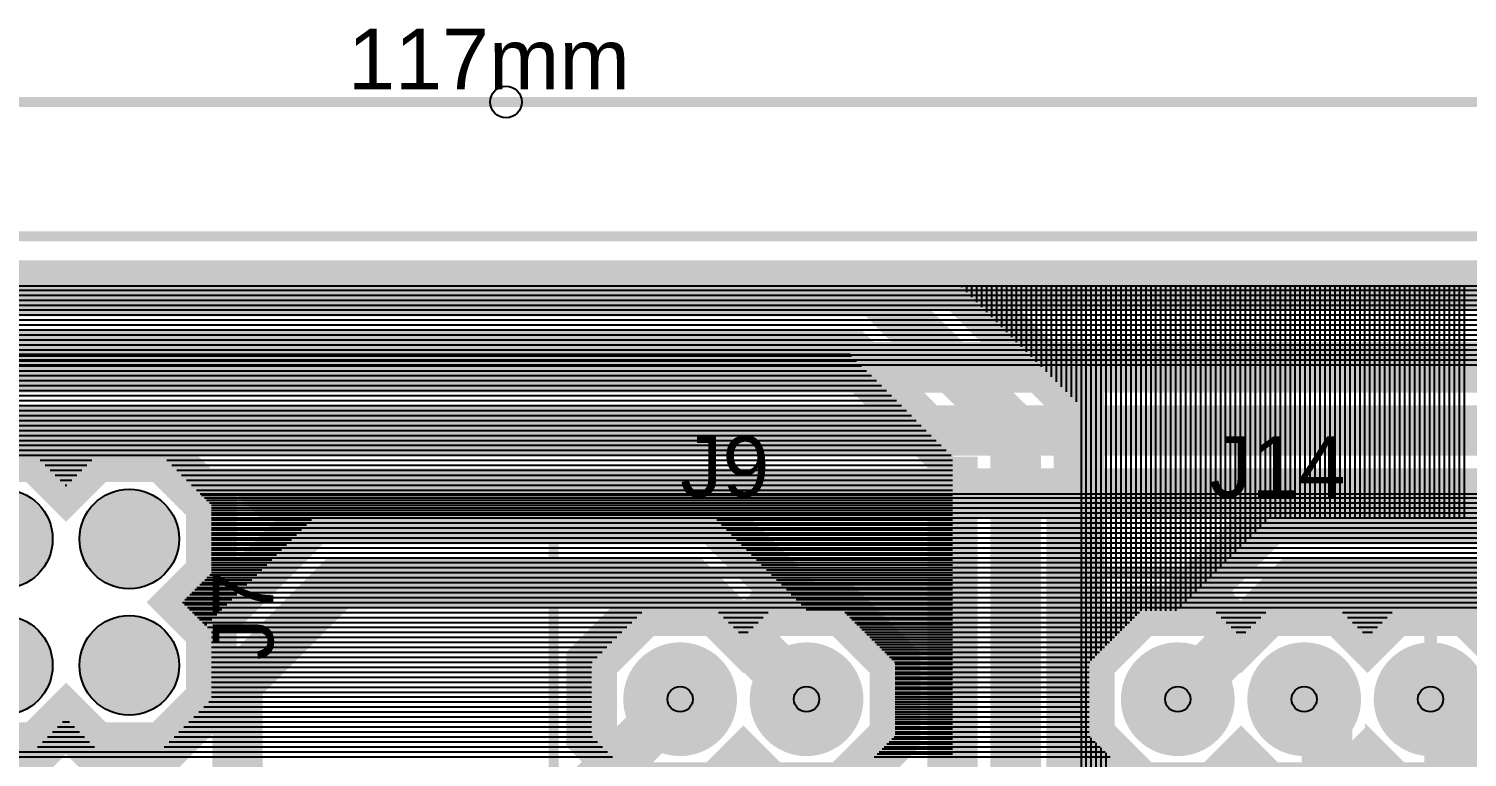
# Model space of a CAD drawing. Header units: centimetres. Extents: x -8.5 to 3.6, y -5.7 to 3.3.
# Drawn here: x -3.609 to -0.718, y 1.883 to 3.347 of the extents above; entities that cross this region are included whole.
import ezdxf

# ---------------------------------------------------------------- set-up
doc = ezdxf.new("R2010")
doc.units = ezdxf.units.CM
doc.layers.get('0').update_dxf_attribs({"linetype": 'CONTINUOUS'})

# ---------------------------------------------------------------- blocks, each defined once
blk = doc.blocks.new('EPAD')
at = {"const_width": 0.5}
blk.add_lwpolyline([(-0.25, 0, 1), (0.25, 0, 1)], format="xyb", close=True, dxfattribs=at)

msp = doc.modelspace()

# ---------------------------------------------------------------- linework, layer by layer
for points, const_width in [([(-8.5, 3.2), (3.2, 3.2)], 0.02032), ([(-8.5, -5.67), (3.2, -5.67), (3.2, 2.93), (-8.5, 2.93), (-8.5, -5.67)], 0.02032), ([(-8.5, -5.67), (3.2, -5.67), (3.2, 2.93), (-8.5, 2.93), (-8.5, -5.67)], 0.02032), ([(-1.886, -3.297), (-1.6256, -3.297), (-1.4224, -3.0938), (-1.4224, -0.508), (-2.54, -0.508), (-2.7432, -0.3048), (-2.7432, 0.508), (-2.54, 0.7112), (-1.8288, 0.7112), (-1.6256, 0.9144), (-1.6256, 2.54), (-1.905862, 2.820262), (-5.947, 2.820262), (-5.947, 2.322)], 0.1016), ([(-5.006338, 2.83094), (2.696297, 2.83094), (2.592661, 2.727304)], 0.1016), ([(-1.498601, 0.861797), (-1.498601, 2.592603), (-1.736938, 2.83094), (2.696297, 2.83094)], 0.1016), ([(1.678203, 2.666999), (-4.523005, 2.666999)], 0.1016), ([(-4.106661, 2.693263), (-1.958465, 2.693263), (-1.752599, 2.487397)], 0.1016), ([(-4.4704, 2.54), (1.6256, 2.54), (1.8288, 2.3368), (1.8288, 1.016), (1.6256, 0.8128), (1.016, 0.8128)], 0.1016), ([(-1.972353, 1.822201), (-1.868201, 1.926353), (-1.868201, 2.073647), (-1.972353, 2.177799), (-2.044197, 2.177799), (-2.228597, 2.362199), (-3.038803, 2.362199), (-3.253258, 2.147744), (-3.300515, 2.195), (-3.241901, 2.253614), (-3.241901, 2.390386), (-3.338614, 2.487099), (-3.475386, 2.487099), (-3.534, 2.428485), (-3.592614, 2.487099), (-3.729386, 2.487099)], 0.1016), ([(-1.752599, 2.487397), (-1.752599, 1.358045)], 0.1016), ([(-7.852, 1.941), (-3.28, 1.941), (-3.28, 2.449), (-7.852, 2.449), (-7.852, 1.941)], 0.02032), ([(-7.852, 1.941), (-3.28, 1.941), (-3.28, 2.449), (-7.852, 2.449), (-7.852, 1.941)], 0.02032), ([(-3.729386, 1.902901), (-3.592614, 1.902901), (-3.534, 1.961515), (-3.475386, 1.902901), (-3.338614, 1.902901), (-3.241901, 1.999614), (-3.241901, 2.136386), (-3.300515, 2.195), (-3.241901, 2.253614), (-3.241901, 2.390386), (-3.264516, 2.413001), (1.572997, 2.413001), (1.701801, 2.284197)], 0.1016), ([(-0.658597, 2.362199), (-1.117403, 2.362199), (-1.301803, 2.177799), (-1.373647, 2.177799), (-1.477799, 2.073647), (-1.477799, 1.926353), (-1.373647, 1.822201)], 0.1016), ([(-2.554, 1.746), (-1.792, 1.746), (-1.792, 2.381), (-2.554, 2.381), (-2.554, 1.746)], 0.02032), ([(-2.554, 1.746), (-1.792, 1.746), (-1.792, 2.381), (-2.554, 2.381), (-2.554, 1.746)], 0.02032), ([(-1.554, 1.746), (-0.538, 1.746), (-0.538, 2.381), (-1.554, 2.381), (-1.554, 1.746)], 0.02032), ([(-1.554, 1.746), (-0.538, 1.746), (-0.538, 2.381), (-1.554, 2.381), (-1.554, 1.746)], 0.02032), ([(-3.407, -0.218), (-3.1894, -0.218), (-3.1894, 2.032), (-2.9862, 2.2352), (-2.2812, 2.2352), (-2.046, 2)], 0.1016), ([(-0.508, 0.3048), (-0.508, 2.032), (-0.7112, 2.2352), (-1.0648, 2.2352), (-1.3, 2)], 0.1016), ([(-2.554, 2.254), (-1.792, 2.254)], 0.02032), ([(-2.554, 2.254), (-1.792, 2.254)], 0.02032), ([(-1.554, 2.254), (-0.538, 2.254)], 0.02032), ([(-1.554, 2.254), (-0.538, 2.254)], 0.02032), ([(-1.868201, 2.073647), (-1.868201, 1.926353), (-1.972353, 1.822201), (-2.119647, 1.822201), (-2.173, 1.875554), (-2.226353, 1.822201), (-2.373647, 1.822201), (-2.477799, 1.926353), (-2.477799, 2.073647), (-2.373647, 2.177799), (-2.226353, 2.177799), (-2.173, 2.124446), (-2.119647, 2.177799), (-1.972353, 2.177799), (-1.868201, 2.073647)], 0.1016), ([(-0.614201, 2.073647), (-0.614201, 1.926353), (-0.718353, 1.822201), (-0.865647, 1.822201), (-0.919, 1.875554), (-0.972353, 1.822201), (-1.119647, 1.822201), (-1.173, 1.875554), (-1.226353, 1.822201), (-1.373647, 1.822201), (-1.477799, 1.926353), (-1.477799, 2.073647), (-1.373647, 2.177799), (-1.226353, 2.177799), (-1.173, 2.124446), (-1.119647, 2.177799), (-0.972353, 2.177799), (-0.919, 2.124446), (-0.865647, 2.177799), (-0.718353, 2.177799), (-0.614201, 2.073647)], 0.1016), ([(-0.792, 2.177799), (-0.792, 2)], 0.0254), ([(-2.3, 2), (-3.048, 1.252), (-3.048, -0.472), (-3.407, -0.472)], 0.1016), ([(-1, 1.2), (-1, 1.954), (-1.046, 2)], 0.1016), ([(-0.634999, 1.340445), (-0.672353, 1.377799), (-0.819647, 1.377799), (-0.873, 1.324446), (-0.873001, 1.324447), (-0.873001, 1.829555), (-0.865647, 1.822201), (-0.718353, 1.822201), (-0.634999, 1.905555), (-0.634999, 1.340445)], 0.1016), ([(-0.746, 1.2), (-0.746, 1.954), (-0.792, 2)], 0.1016), ([(-0.614201, 2), (-0.792, 2)], 0.0254), ([(-0.792, 1.822201), (-0.792, 2)], 0.0254), ([(-0.792, 1.822201), (-0.792, 2)], 0.0254), ([(-2.226353, 1.822201), (-2.173, 1.875554), (-2.119647, 1.822201)], 0.1016), ([(-1.226353, 1.822201), (-1.173, 1.875554), (-1.126999, 1.829553)], 0.1016)]:
    msp.add_lwpolyline(points, dxfattribs=dict(const_width=const_width))
for points in [[(-5.006338, 2.83094), (2.696297, 2.83094)], [(-4.997597, 2.822199), (2.687556, 2.822199)], [(-4.987597, 2.812199), (2.677556, 2.812199)], [(-1.733801, 2.827803), (-1.733801, 2.83094)], [(-1.723801, 2.817803), (-1.723801, 2.83094)], [(-1.713801, 2.807803), (-1.713801, 2.83094)], [(-1.703801, 2.797803), (-1.703801, 2.83094)], [(-1.693801, 2.787803), (-1.693801, 2.83094)], [(-1.683801, 2.777803), (-1.683801, 2.83094)], [(-1.673801, 2.767803), (-1.673801, 2.83094)], [(-1.663801, 2.757803), (-1.663801, 2.83094)], [(-1.653801, 2.747803), (-1.653801, 2.83094)], [(-1.643801, 2.737803), (-1.643801, 2.83094)], [(-1.633801, 2.727803), (-1.633801, 2.83094)], [(-1.623801, 2.717803), (-1.623801, 2.83094)], [(-1.613801, 2.707803), (-1.613801, 2.83094)], [(-1.603801, 2.697803), (-1.603801, 2.83094)], [(-1.593801, 2.687803), (-1.593801, 2.83094)], [(-1.583801, 2.677803), (-1.583801, 2.83094)], [(-1.573801, 2.667803), (-1.573801, 2.83094)], [(-1.563801, 2.657803), (-1.563801, 2.83094)], [(-1.553801, 2.647803), (-1.553801, 2.83094)], [(-1.543801, 2.637803), (-1.543801, 2.83094)], [(-1.533801, 2.627803), (-1.533801, 2.83094)], [(-1.523801, 2.617803), (-1.523801, 2.83094)], [(-1.513801, 2.607803), (-1.513801, 2.83094)], [(-1.503801, 2.597803), (-1.503801, 2.83094)], [(-1.493801, 0.514601), (-1.493801, 2.83094)], [(-1.483801, 0.524601), (-1.483801, 2.83094)], [(-1.473801, 2.077645), (-1.473801, 2.83094)], [(-1.463801, 2.087645), (-1.463801, 2.83094)], [(-1.453801, 2.097645), (-1.453801, 2.83094)], [(-1.443801, 2.107645), (-1.443801, 2.83094)], [(-1.433801, 2.117645), (-1.433801, 2.83094)], [(-1.423801, 2.127645), (-1.423801, 2.83094)], [(-1.413801, 2.137645), (-1.413801, 2.83094)], [(-1.403801, 2.147645), (-1.403801, 2.83094)], [(-1.393801, 2.157645), (-1.393801, 2.83094)], [(-1.383801, 2.167645), (-1.383801, 2.83094)], [(-1.373801, 2.177645), (-1.373801, 2.83094)], [(-1.363801, 2.177799), (-1.363801, 2.83094)], [(-1.353801, 2.177799), (-1.353801, 2.83094)], [(-1.343801, 2.177799), (-1.343801, 2.83094)], [(-1.333801, 2.177799), (-1.333801, 2.83094)], [(-1.323801, 2.177799), (-1.323801, 2.83094)], [(-1.313801, 2.177799), (-1.313801, 2.83094)], [(-1.303801, 2.177799), (-1.303801, 2.83094)], [(-1.293801, 2.185801), (-1.293801, 2.83094)], [(-1.283801, 2.195801), (-1.283801, 2.83094)], [(-1.273801, 2.205801), (-1.273801, 2.83094)], [(-1.263801, 2.215801), (-1.263801, 2.83094)], [(-1.253801, 2.225801), (-1.253801, 2.83094)], [(-1.243801, 2.235801), (-1.243801, 2.83094)], [(-1.233801, 2.245801), (-1.233801, 2.83094)], [(-1.223801, 2.255801), (-1.223801, 2.83094)], [(-1.213801, 2.265801), (-1.213801, 2.83094)], [(-1.203801, 2.275801), (-1.203801, 2.83094)], [(-1.193801, 2.285801), (-1.193801, 2.83094)], [(-1.183801, 2.295801), (-1.183801, 2.83094)], [(-1.173801, 2.305801), (-1.173801, 2.83094)], [(-1.163801, 2.315801), (-1.163801, 2.83094)], [(-1.153801, 2.325801), (-1.153801, 2.83094)], [(-1.143801, 2.335801), (-1.143801, 2.83094)], [(-1.133801, 2.345801), (-1.133801, 2.83094)], [(-1.123801, 2.355801), (-1.123801, 2.83094)], [(-1.113801, 2.362199), (-1.113801, 2.83094)], [(-1.103801, 2.362199), (-1.103801, 2.83094)], [(-1.093801, 2.362199), (-1.093801, 2.83094)], [(-1.083801, 2.362199), (-1.083801, 2.83094)], [(-1.073801, 2.362199), (-1.073801, 2.83094)], [(-1.063801, 2.362199), (-1.063801, 2.83094)], [(-1.053801, 2.362199), (-1.053801, 2.83094)], [(-1.043801, 2.362199), (-1.043801, 2.83094)], [(-1.033801, 2.362199), (-1.033801, 2.83094)], [(-1.023801, 2.362199), (-1.023801, 2.83094)], [(-1.013801, 2.362199), (-1.013801, 2.83094)], [(-1.003801, 2.362199), (-1.003801, 2.83094)], [(-0.993801, 2.362199), (-0.993801, 2.83094)], [(-0.983801, 2.362199), (-0.983801, 2.83094)], [(-0.973801, 2.362199), (-0.973801, 2.83094)], [(-0.963801, 2.362199), (-0.963801, 2.83094)], [(-0.953801, 2.362199), (-0.953801, 2.83094)], [(-0.943801, 2.362199), (-0.943801, 2.83094)], [(-0.933801, 2.362199), (-0.933801, 2.83094)], [(-0.923801, 2.362199), (-0.923801, 2.83094)], [(-0.913801, 2.362199), (-0.913801, 2.83094)], [(-0.903801, 2.362199), (-0.903801, 2.83094)], [(-0.893801, 2.362199), (-0.893801, 2.83094)], [(-0.883801, 2.362199), (-0.883801, 2.83094)], [(-0.873801, 2.362199), (-0.873801, 2.83094)], [(-0.863801, 2.362199), (-0.863801, 2.83094)], [(-0.853801, 2.362199), (-0.853801, 2.83094)], [(-0.843801, 2.362199), (-0.843801, 2.83094)], [(-0.833801, 2.362199), (-0.833801, 2.83094)], [(-0.823801, 2.362199), (-0.823801, 2.83094)], [(-0.813801, 2.362199), (-0.813801, 2.83094)], [(-0.803801, 2.362199), (-0.803801, 2.83094)], [(-0.793801, 2.362199), (-0.793801, 2.83094)], [(-0.783801, 2.362199), (-0.783801, 2.83094)], [(-0.773801, 2.362199), (-0.773801, 2.83094)], [(-0.763801, 2.362199), (-0.763801, 2.83094)], [(-0.753801, 2.362199), (-0.753801, 2.83094)], [(-0.743801, 2.362199), (-0.743801, 2.83094)], [(-0.733801, 2.362199), (-0.733801, 2.83094)], [(-0.723801, 2.362199), (-0.723801, 2.83094)], [(-4.977597, 2.802199), (2.667556, 2.802199)], [(-4.967597, 2.792199), (2.657556, 2.792199)], [(-4.957597, 2.782199), (2.647556, 2.782199)], [(-4.947597, 2.772199), (2.637556, 2.772199)], [(-4.937597, 2.762199), (2.627556, 2.762199)], [(-4.927597, 2.752199), (2.617556, 2.752199)], [(-4.917597, 2.742199), (2.607556, 2.742199)], [(-4.907597, 2.732199), (2.597556, 2.732199)], [(-4.897597, 2.722199), (2.592661, 2.722199)], [(-4.887597, 2.712199), (2.592661, 2.712199)], [(-4.877597, 2.702199), (2.592661, 2.702199)], [(-4.867597, 2.692199), (2.592661, 2.692199)], [(-4.106661, 2.693263), (-1.958465, 2.693263)], [(-4.103599, 2.690201), (-1.955403, 2.690201)], [(-4.857597, 2.682199), (2.592661, 2.682199)], [(-4.847597, 2.672199), (2.592661, 2.672199)], [(-4.093599, 2.680201), (-1.945403, 2.680201)], [(-4.083599, 2.670201), (-1.935403, 2.670201)], [(-4.073599, 2.660201), (-1.925403, 2.660201)], [(-4.063599, 2.650201), (-1.915403, 2.650201)], [(-4.053599, 2.640201), (-1.905403, 2.640201)], [(-4.043599, 2.630201), (-1.895403, 2.630201)], [(-4.033599, 2.620201), (-1.885403, 2.620201)], [(-4.023599, 2.610201), (-1.875403, 2.610201)], [(-4.013599, 2.600201), (-1.865403, 2.600201)], [(-4.003599, 2.590201), (-1.855403, 2.590201)], [(-3.993599, 2.580201), (-1.845403, 2.580201)], [(-3.983599, 2.570201), (-1.835403, 2.570201)], [(-3.973599, 2.560201), (-1.825403, 2.560201)], [(-3.963599, 2.550201), (-1.815403, 2.550201)], [(-3.953599, 2.540201), (-1.805403, 2.540201)], [(-3.943599, 2.530201), (-1.795403, 2.530201)], [(-3.933599, 2.520201), (-1.785403, 2.520201)], [(-3.923599, 2.510201), (-1.775403, 2.510201)], [(-3.913599, 2.500201), (-1.765403, 2.500201)], [(-3.903599, 2.490201), (-1.755403, 2.490201)], [(-3.585716, 2.480201), (-3.482284, 2.480201)], [(-3.575716, 2.470201), (-3.492284, 2.470201)], [(-3.565716, 2.460201), (-3.502284, 2.460201)], [(-3.331716, 2.480201), (-1.752599, 2.480201)], [(-3.321716, 2.470201), (-1.752599, 2.470201)], [(-3.311716, 2.460201), (-1.752599, 2.460201)], [(-3.555716, 2.450201), (-3.512284, 2.450201)], [(-3.545716, 2.440201), (-3.522284, 2.440201)], [(-3.535716, 2.430201), (-3.532284, 2.430201)], [(-3.301716, 2.450201), (-1.752599, 2.450201)], [(-3.291716, 2.440201), (-1.752599, 2.440201)], [(-3.281716, 2.430201), (-1.752599, 2.430201)], [(-3.271716, 2.420201), (-1.752599, 2.420201)], [(-3.264516, 2.413001), (1.572997, 2.413001)], [(-3.261716, 2.410201), (-1.752599, 2.410201)], [(-3.255961, 2.404446), (1.581552, 2.404446)], [(-3.251716, 2.400201), (-1.752599, 2.400201)], [(-3.245961, 2.394446), (1.591552, 2.394446)], [(-3.241901, 2.390201), (-1.752599, 2.390201)], [(-3.241901, 2.384446), (1.601552, 2.384446)], [(-3.241901, 2.380201), (-1.752599, 2.380201)], [(-3.241901, 2.374446), (1.611552, 2.374446)], [(-3.241901, 2.370201), (-1.752599, 2.370201)], [(-3.241901, 2.364446), (1.621552, 2.364446)], [(-3.241901, 2.360201), (-3.040801, 2.360201)], [(-3.241901, 2.354446), (1.631552, 2.354446)], [(-3.241901, 2.350201), (-3.050801, 2.350201)], [(-3.241901, 2.344446), (1.641552, 2.344446)], [(-2.226599, 2.360201), (-1.752599, 2.360201)], [(-2.216599, 2.350201), (-1.752599, 2.350201)], [(-3.241901, 2.340201), (-3.060801, 2.340201)], [(-3.241901, 2.334446), (1.651552, 2.334446)], [(-3.241901, 2.330201), (-3.070801, 2.330201)], [(-3.241901, 2.324446), (1.661552, 2.324446)], [(-3.241901, 2.320201), (-3.080801, 2.320201)], [(-3.241901, 2.314446), (1.671552, 2.314446)], [(-2.206599, 2.340201), (-1.752599, 2.340201)], [(-2.196599, 2.330201), (-1.752599, 2.330201)], [(-2.186599, 2.320201), (-1.752599, 2.320201)], [(-3.241901, 2.310201), (-3.090801, 2.310201)], [(-3.241901, 2.304446), (1.681552, 2.304446)], [(-3.241901, 2.300201), (-3.100801, 2.300201)], [(-3.241901, 2.294446), (1.691552, 2.294446)], [(-3.241901, 2.290201), (-3.110801, 2.290201)], [(-3.241901, 2.284446), (1.701552, 2.284446)], [(-2.176599, 2.310201), (-1.752599, 2.310201)], [(-2.166599, 2.300201), (-1.752599, 2.300201)], [(-2.156599, 2.290201), (-1.752599, 2.290201)], [(-3.241901, 2.280201), (-3.120801, 2.280201)], [(-3.241901, 2.274446), (1.701801, 2.274446)], [(-3.241901, 2.270201), (-3.130801, 2.270201)], [(-3.241901, 2.264446), (1.701801, 2.264446)], [(-3.241901, 2.260201), (-3.140801, 2.260201)], [(-2.146599, 2.280201), (-1.752599, 2.280201)], [(-2.136599, 2.270201), (-1.752599, 2.270201)], [(-2.126599, 2.260201), (-1.752599, 2.260201)], [(-3.265314, 2.230201), (-3.170801, 2.230201)], [(-3.261069, 2.234446), (1.701801, 2.234446)], [(-3.255314, 2.240201), (-3.160801, 2.240201)], [(-3.251069, 2.244446), (1.701801, 2.244446)], [(-3.245314, 2.250201), (-3.150801, 2.250201)], [(-3.241901, 2.254446), (1.701801, 2.254446)], [(-2.116599, 2.250201), (-1.752599, 2.250201)], [(-2.106599, 2.240201), (-1.752599, 2.240201)], [(-2.096599, 2.230201), (-1.752599, 2.230201)], [(-3.295314, 2.200201), (-3.200801, 2.200201)], [(-3.291069, 2.204446), (1.701801, 2.204446)], [(-3.285314, 2.210201), (-3.190801, 2.210201)], [(-3.281069, 2.214446), (1.701801, 2.214446)], [(-3.275314, 2.220201), (-3.180801, 2.220201)], [(-3.271069, 2.224446), (1.701801, 2.224446)], [(-2.086599, 2.220201), (-1.752599, 2.220201)], [(-2.076599, 2.210201), (-1.752599, 2.210201)], [(-2.066599, 2.200201), (-1.752599, 2.200201)], [(-3.299961, 2.194446), (1.701801, 2.194446)], [(-3.295715, 2.190201), (-3.210801, 2.190201)], [(-3.289961, 2.184446), (1.701801, 2.184446)], [(-3.285715, 2.180201), (-3.220801, 2.180201)], [(-3.279961, 2.174446), (-2.377, 2.174446)], [(-3.275715, 2.170201), (-3.230801, 2.170201)], [(-2.223, 2.174446), (-2.123, 2.174446)], [(-2.056599, 2.190201), (-1.752599, 2.190201)], [(-2.046599, 2.180201), (-1.752599, 2.180201)], [(-1.969, 2.174446), (-1.377, 2.174446)], [(-1.964755, 2.170201), (-1.752599, 2.170201)], [(-1.223, 2.174446), (-1.123, 2.174446)], [(-0.969, 2.174446), (-0.869, 2.174446)], [(-3.269961, 2.164446), (-2.387, 2.164446)], [(-3.265715, 2.160201), (-3.240801, 2.160201)], [(-3.259961, 2.154446), (-2.397, 2.154446)], [(-3.255715, 2.150201), (-3.250801, 2.150201)], [(-3.249961, 2.144446), (-2.407, 2.144446)], [(-2.213, 2.164446), (-2.133, 2.164446)], [(-2.203, 2.154446), (-2.143, 2.154446)], [(-2.193, 2.144446), (-2.153, 2.144446)], [(-1.959, 2.164446), (-1.387, 2.164446)], [(-1.954755, 2.160201), (-1.752599, 2.160201)], [(-1.949, 2.154446), (-1.397, 2.154446)], [(-1.944755, 2.150201), (-1.752599, 2.150201)], [(-1.939, 2.144446), (-1.407, 2.144446)], [(-1.934755, 2.140201), (-1.752599, 2.140201)], [(-1.213, 2.164446), (-1.133, 2.164446)], [(-1.203, 2.154446), (-1.143, 2.154446)], [(-1.193, 2.144446), (-1.153, 2.144446)], [(-0.959, 2.164446), (-0.879, 2.164446)], [(-0.949, 2.154446), (-0.889, 2.154446)], [(-0.939, 2.144446), (-0.899, 2.144446)], [(-3.241901, 2.134446), (-2.417, 2.134446)], [(-3.241901, 2.124446), (-2.427, 2.124446)], [(-3.241901, 2.114446), (-2.437, 2.114446)], [(-2.183, 2.134446), (-2.163, 2.134446)], [(-2.173, 2.124446), (-2.173, 2.124446)], [(-1.929, 2.134446), (-1.417, 2.134446)], [(-1.924755, 2.130201), (-1.752599, 2.130201)], [(-1.919, 2.124446), (-1.427, 2.124446)], [(-1.914755, 2.120201), (-1.752599, 2.120201)], [(-1.909, 2.114446), (-1.437, 2.114446)], [(-1.904755, 2.110201), (-1.752599, 2.110201)], [(-1.183, 2.134446), (-1.163, 2.134446)], [(-1.173, 2.124446), (-1.173, 2.124446)], [(-0.929, 2.134446), (-0.909, 2.134446)], [(-0.919, 2.124446), (-0.919, 2.124446)], [(-3.241901, 2.104446), (-2.447, 2.104446)], [(-3.241901, 2.094446), (-2.457, 2.094446)], [(-3.241901, 2.084446), (-2.467, 2.084446)], [(-1.899, 2.104446), (-1.447, 2.104446)], [(-1.894755, 2.100201), (-1.752599, 2.100201)], [(-1.889, 2.094446), (-1.457, 2.094446)], [(-1.884755, 2.090201), (-1.752599, 2.090201)], [(-1.879, 2.084446), (-1.467, 2.084446)], [(-3.241901, 2.074446), (-2.477, 2.074446)], [(-3.241901, 2.064446), (-2.477799, 2.064446)], [(-3.241901, 2.054446), (-2.477799, 2.054446)], [(-1.874755, 2.080201), (-1.752599, 2.080201)], [(-1.869, 2.074446), (-1.477, 2.074446)], [(-1.868201, 2.070201), (-1.752599, 2.070201)], [(-1.868201, 2.064446), (-1.477799, 2.064446)], [(-1.868201, 2.060201), (-1.752599, 2.060201)], [(-1.868201, 2.054446), (-1.477799, 2.054446)], [(-3.241901, 2.044446), (-2.477799, 2.044446)], [(-3.241901, 2.034446), (-2.477799, 2.034446)], [(-3.241901, 2.024446), (-2.477799, 2.024446)], [(-1.868201, 2.050201), (-1.752599, 2.050201)], [(-1.868201, 2.044446), (-1.477799, 2.044446)], [(-1.868201, 2.040201), (-1.752599, 2.040201)], [(-1.868201, 2.034446), (-1.477799, 2.034446)], [(-1.868201, 2.030201), (-1.752599, 2.030201)], [(-1.868201, 2.024446), (-1.477799, 2.024446)], [(-3.241901, 2.014446), (-2.477799, 2.014446)], [(-3.241901, 2.004446), (-2.477799, 2.004446)], [(-1.868201, 2.020201), (-1.752599, 2.020201)], [(-1.868201, 2.014446), (-1.477799, 2.014446)], [(-1.868201, 2.010201), (-1.752599, 2.010201)], [(-1.868201, 2.004446), (-1.477799, 2.004446)], [(-1.868201, 2.000201), (-1.752599, 2.000201)], [(-3.267069, 1.974446), (-2.477799, 1.974446)], [(-3.257069, 1.984446), (-2.477799, 1.984446)], [(-3.247069, 1.994446), (-2.477799, 1.994446)], [(-1.868201, 1.994446), (-1.477799, 1.994446)], [(-1.868201, 1.990201), (-1.752599, 1.990201)], [(-1.868201, 1.984446), (-1.477799, 1.984446)], [(-1.868201, 1.980201), (-1.752599, 1.980201)], [(-1.868201, 1.974446), (-1.477799, 1.974446)], [(-1.868201, 1.970201), (-1.752599, 1.970201)], [(-3.551069, 1.944446), (-3.516931, 1.944446)], [(-3.541069, 1.954446), (-3.526931, 1.954446)], [(-3.297069, 1.944446), (-2.477799, 1.944446)], [(-3.287069, 1.954446), (-2.477799, 1.954446)], [(-3.277069, 1.964446), (-2.477799, 1.964446)], [(-1.868201, 1.964446), (-1.477799, 1.964446)], [(-1.868201, 1.960201), (-1.752599, 1.960201)], [(-1.868201, 1.954446), (-1.477799, 1.954446)], [(-1.868201, 1.950201), (-1.752599, 1.950201)], [(-1.868201, 1.944446), (-1.477799, 1.944446)], [(-1.868201, 1.940201), (-1.752599, 1.940201)], [(-3.581069, 1.914446), (-3.486931, 1.914446)], [(-3.571069, 1.924446), (-3.496931, 1.924446)], [(-3.561069, 1.934446), (-3.506931, 1.934446)], [(-3.327069, 1.914446), (-2.465892, 1.914446)], [(-3.317069, 1.924446), (-2.475892, 1.924446)], [(-3.307069, 1.934446), (-2.477799, 1.934446)], [(-1.884353, 1.910201), (-1.752599, 1.910201)], [(-1.880108, 1.914446), (-1.465892, 1.914446)], [(-1.874353, 1.920201), (-1.752599, 1.920201)], [(-1.870108, 1.924446), (-1.475892, 1.924446)], [(-1.868201, 1.934446), (-1.477799, 1.934446)], [(-1.868201, 1.930201), (-1.752599, 1.930201)], [(-1.473801, 0.534601), (-1.473801, 1.922355)], [(-1.463801, 0.544601), (-1.463801, 1.912355)], [(-3.918952, 1.884446), (-2.435892, 1.884446)], [(-3.908952, 1.894446), (-2.445892, 1.894446)], [(-3.591069, 1.904446), (-3.476931, 1.904446)], [(-3.337069, 1.904446), (-2.455892, 1.904446)], [(-1.910108, 1.884446), (-1.435892, 1.884446)], [(-1.904353, 1.890201), (-1.752599, 1.890201)], [(-1.900108, 1.894446), (-1.445892, 1.894446)], [(-1.894353, 1.900201), (-1.752599, 1.900201)], [(-1.890108, 1.904446), (-1.455892, 1.904446)], [(-1.453801, 0.554601), (-1.453801, 1.902355)], [(-1.443801, 0.564601), (-1.443801, 1.892355)]]:
    msp.add_lwpolyline(points)
for centre, radius in [((-2.65, 3.2), 0.03175), ((-3.661, 2.322), 0.1), ((-3.407, 2.322), 0.1), ((-3.661, 2.068), 0.1), ((-3.407, 2.068), 0.1), ((-2.3, 2), 0.0254), ((-2.046, 2), 0.0254), ((-1.3, 2), 0.0254), ((-1.046, 2), 0.0254), ((-0.792, 2), 0.0254)]:
    msp.add_circle(centre, radius)

# ---------------------------------------------------------------- block references
for p, xscale, yscale in [((-3.661, 2.322), 0.2032, 0.2032), ((-3.661, 2.322), 0.1778, 0.1778), ((-3.407, 2.322), 0.2032, 0.2032), ((-3.407, 2.322), 0.1778, 0.1778), ((-3.661, 2.068), 0.2032, 0.2032), ((-3.407, 2.068), 0.2032, 0.2032), ((-3.661, 2.068), 0.1778, 0.1778), ((-3.407, 2.068), 0.1778, 0.1778), ((-2.3, 2), 0.2286, 0.2286), ((-2.046, 2), 0.2286, 0.2286), ((-1.3, 2), 0.2286, 0.2286), ((-1.046, 2), 0.2286, 0.2286), ((-0.792, 2), 0.2286, 0.2286), ((-2.3, 2), 0.2032, 0.2032), ((-2.046, 2), 0.2032, 0.2032), ((-1.3, 2), 0.2032, 0.2032), ((-1.046, 2), 0.2032, 0.2032), ((-0.792, 2), 0.2032, 0.2032)]:
    msp.add_blockref('EPAD', p, dxfattribs=dict(xscale=xscale, yscale=yscale))

# ---------------------------------------------------------------- texts
at = {"width": 1.041667}
for s, p in [('117mm', (-2.9675, 3.2254)), ('J9', (-2.3, 2.4064)), ('J9', (-2.3, 2.4064)), ('J14', (-1.2365, 2.4064)), ('J14', (-1.2365, 2.4064))]:
    msp.add_text(s, height=0.12192, dxfattribs=at).set_placement(p)
msp.add_text('J7', height=0.12192, rotation=90, dxfattribs=at).set_placement((-3.11744, 2.07816))
msp.add_text('J7', height=0.12192, rotation=90, dxfattribs=at).set_placement((-3.11744, 2.07816))

doc.saveas('drawing.dxf')
